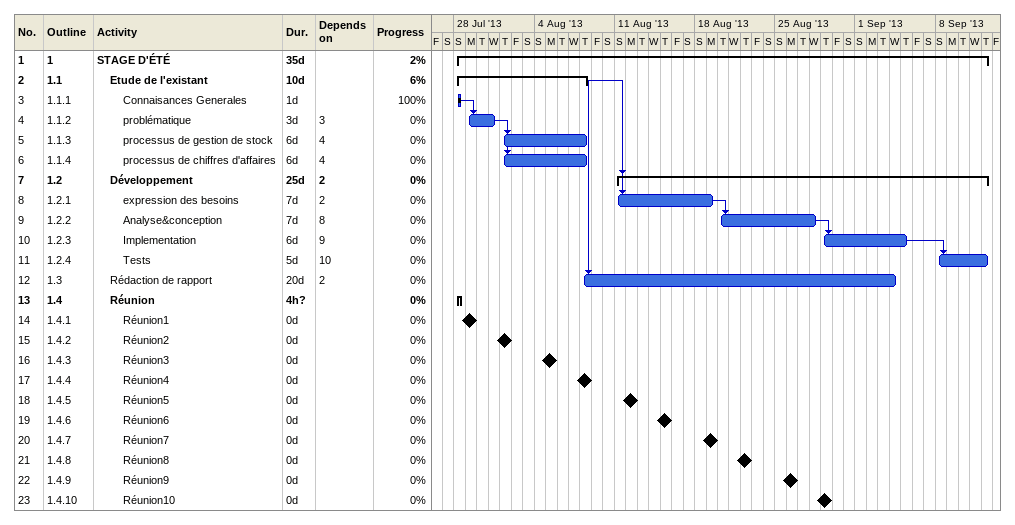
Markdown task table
| ID | WBS | Task | Duration | Start | Finish | Predecessors | % complete |
|---|---|---|---|---|---|---|---|
| 1 | 1 | **STAGE D'ÉTÉ** | 35d | 2013-07-28 | 2013-09-12 |  | 2 |
| 2 | 1.1 | **Etude de l'existant** | 10d | 2013-07-28 | 2013-08-08 |  | 6 |
| 3 | 1.1.1 | Connaisances Generales | 1d | 2013-07-28 | 2013-07-28 |  | 100 |
| 4 | 1.1.2 | problématique | 3d | 2013-07-29 | 2013-07-31 | 3 | 0 |
| 5 | 1.1.3 | processus de gestion de stock | 6d | 2013-08-01 | 2013-08-08 | 4 | 0 |
| 6 | 1.1.4 | processus de chiffres d'affaires | 6d | 2013-08-01 | 2013-08-08 | 4 | 0 |
| 7 | 1.2 | **Développement** | 25d | 2013-08-11 | 2013-09-12 | 2 | 0 |
| 8 | 1.2.1 | expression des besoins | 7d | 2013-08-11 | 2013-08-19 | 2 | 0 |
| 9 | 1.2.2 | Analyse&conception | 7d | 2013-08-20 | 2013-08-28 | 8 | 0 |
| 10 | 1.2.3 | Implementation | 6d | 2013-08-29 | 2013-09-05 | 9 | 0 |
| 11 | 1.2.4 | Tests | 5d | 2013-09-08 | 2013-09-12 | 10 | 0 |
| 12 | 1.3 | Rédaction de rapport | 20d | 2013-08-08 | 2013-09-04 | 2 | 0 |
| 13 | 1.4 | **Réunion** | 4h? | 2013-07-28 | 2013-07-28 |  | 0 |
| 14 | 1.4.1 | Réunion1 | 0d | 2013-07-29 | 2013-07-29 |  | 0 |
| 15 | 1.4.2 | Réunion2 | 0d | 2013-08-01 | 2013-08-01 |  | 0 |
| 16 | 1.4.3 | Réunion3 | 0d | 2013-08-05 | 2013-08-05 |  | 0 |
| 17 | 1.4.4 | Réunion4 | 0d | 2013-08-08 | 2013-08-08 |  | 0 |
| 18 | 1.4.5 | Réunion5 | 0d | 2013-08-12 | 2013-08-12 |  | 0 |
| 19 | 1.4.6 | Réunion6 | 0d | 2013-08-15 | 2013-08-15 |  | 0 |
| 20 | 1.4.7 | Réunion7 | 0d | 2013-08-19 | 2013-08-19 |  | 0 |
| 21 | 1.4.8 | Réunion8 | 0d | 2013-08-22 | 2013-08-22 |  | 0 |
| 22 | 1.4.9 | Réunion9 | 0d | 2013-08-26 | 2013-08-26 |  | 0 |
| 23 | 1.4.10 | Réunion10 | 0d | 2013-08-29 | 2013-08-29 |  | 0 |
